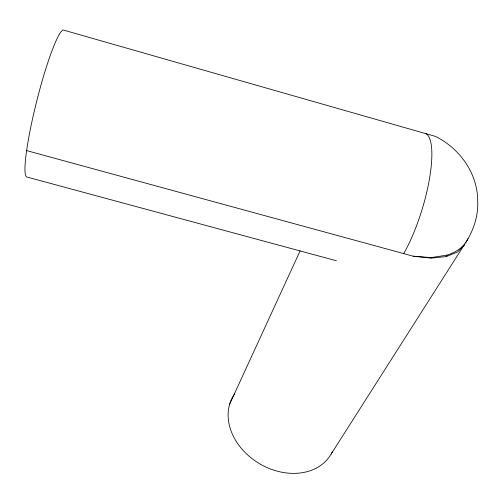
<?xml version="1.0" encoding="UTF-8"?>
<svg xmlns="http://www.w3.org/2000/svg" width="503" height="503" viewBox="0 0 503 503"><rect width="100%" height="100%" fill="white"/><g stroke="black" fill="none" stroke-linecap="round" stroke-linejoin="round"><path stroke-width="0.75" d="M229.701 404.06L300.102 250.89M26.634 150.604L413.196 256.197L431.008 258.096L431.278 257.58L447.022 255.109A73.985 44.402 26.5 0 0 468.035 238.655M431.008 258.096L446.224 256.599L447.022 255.109M331.169 454.014L464.791 244.012M465.633 242.685C473.493 230.481 478.416 215.888 477.712 201.269C477.806 173.56 459.742 148.196 435.221 136.326L63.215 29.998A75.821 8.972 -75.9 0 0 36.436 102.291A75.821 8.972 -75.9 0 0 26.584 176.924L336.381 260.755M464.841 244.54L457.743 251.928L446.224 256.599M413.196 256.197L431.278 257.58M332.263 451.952A56.896 44.421 30.8 0 1 259.208 463.496A56.896 44.421 30.8 0 1 234.8 393.711M426.066 133.71A73.187 19.416 -73.2 0 1 428.971 181.602A73.187 19.416 -73.2 0 1 403.689 253.6"/></g></svg>
